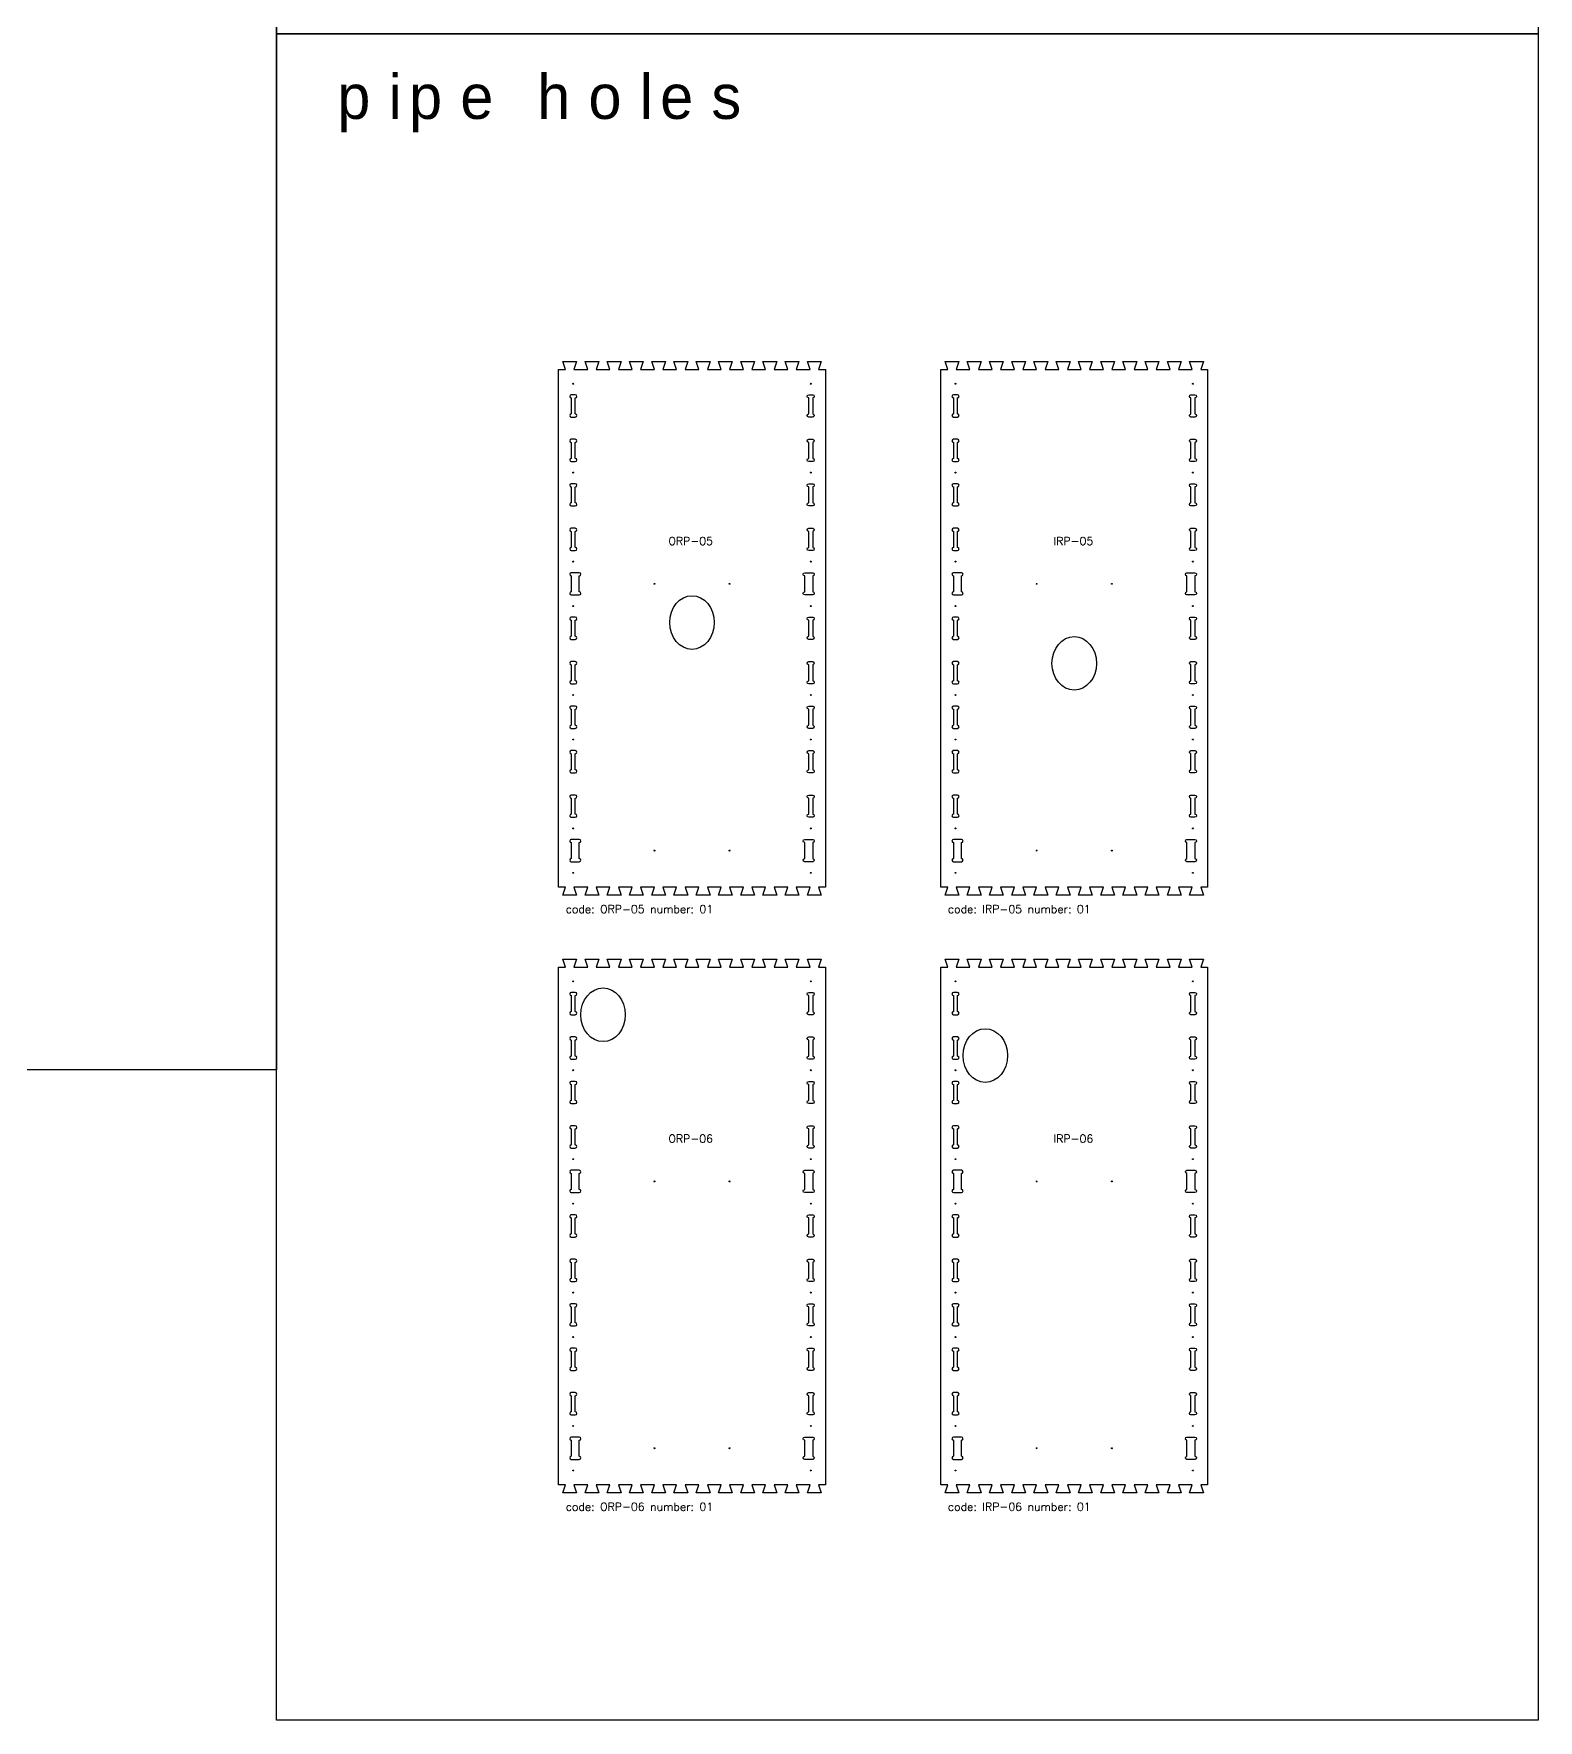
# Model space of a CAD drawing. Header units: millimetres. Extents: x -2063935 to 28085, y -14264 to 11271.
# Drawn here: x -9453 to -2687, y -14264 to -6679 of the extents above; entities that cross this region are included whole.
import ezdxf

# ---------------------------------------------------------------- set-up
doc = ezdxf.new("R2010")
doc.units = ezdxf.units.MM
for name, color, linetype in [('ATTENTION', 30, 'Continuous'), ('codes', 1, 'Continuous'), ('collection', 9, 'Continuous'), ('drill holes d4mm x 50mm screws', 3, 'Continuous'), ('text', 4, 'Continuous')]:
    doc.layers.add(name, color=color, linetype=linetype)
doc.styles.get("Standard").update_dxf_attribs({"font": 'romans.shx'})

msp = doc.modelspace()

# ---------------------------------------------------------------- linework, layer by layer
at = {"color": 2}
for points in [[(-6673.76151, -10552.99713), (-6661.76151, -10516.99713), (-6723.76151, -10516.99713), (-6711.76151, -10552.99713), (-6773.76151, -10552.99713), (-6761.76151, -10516.99713), (-6823.76151, -10516.99713), (-6811.76151, -10552.99713), (-6873.76151, -10552.99713), (-6861.76151, -10516.99713), (-6923.76151, -10516.99713), (-6911.76151, -10552.99713), (-6973.76151, -10552.99713), (-6961.76151, -10516.99713), (-7023.76151, -10516.99713), (-7011.76151, -10552.99713), (-7073.76151, -10552.99713), (-7061.76151, -10516.99713), (-7092.76151, -10516.99713), (-7092.76151, -8188.99713), (-7061.76151, -8188.99713), (-7073.76151, -8152.99713), (-7011.76151, -8152.99713), (-7023.76151, -8188.99713), (-6961.76151, -8188.99713), (-6973.76151, -8152.99713), (-6911.76151, -8152.99713), (-6923.76151, -8188.99713), (-6861.76151, -8188.99713), (-6873.76151, -8152.99713), (-6811.76151, -8152.99713), (-6823.76151, -8188.99713), (-6761.76151, -8188.99713), (-6773.76151, -8152.99713), (-6711.76151, -8152.99713), (-6723.76151, -8188.99713), (-6661.76151, -8188.99713), (-6673.76151, -8152.99713), (-6611.76151, -8152.99713), (-6623.76151, -8188.99713), (-6561.76151, -8188.99713), (-6573.76151, -8152.99713), (-6511.76151, -8152.99713), (-6523.76151, -8188.99713), (-6461.76151, -8188.99713), (-6473.76151, -8152.99713), (-6411.76151, -8152.99713), (-6423.76151, -8188.99713), (-6361.76151, -8188.99713), (-6373.76151, -8152.99713), (-6311.76151, -8152.99713), (-6323.76151, -8188.99713), (-6261.76151, -8188.99713), (-6273.76151, -8152.99713), (-6211.76151, -8152.99713), (-6223.76151, -8188.99713), (-6161.76151, -8188.99713), (-6173.76151, -8152.99713), (-6111.76151, -8152.99713), (-6123.76151, -8188.99713), (-6061.76151, -8188.99713), (-6073.76151, -8152.99713), (-6011.76151, -8152.99713), (-6023.76151, -8188.99713), (-5961.76151, -8188.99713), (-5973.76151, -8152.99713), (-5911.76151, -8152.99713), (-5923.76151, -8188.99713), (-5892.76151, -8188.99713), (-5892.76151, -10516.99713), (-5923.76151, -10516.99713), (-5911.76151, -10552.99713), (-5973.76151, -10552.99713), (-5961.76151, -10516.99713), (-6023.76151, -10516.99713), (-6011.76151, -10552.99713), (-6073.76151, -10552.99713), (-6061.76151, -10516.99713), (-6123.76151, -10516.99713), (-6111.76151, -10552.99713), (-6173.76151, -10552.99713), (-6161.76151, -10516.99713), (-6223.76151, -10516.99713), (-6211.76151, -10552.99713), (-6273.76151, -10552.99713), (-6261.76151, -10516.99713), (-6323.76151, -10516.99713), (-6311.76151, -10552.99713), (-6373.76151, -10552.99713), (-6361.76151, -10516.99713), (-6423.76151, -10516.99713), (-6411.76151, -10552.99713), (-6473.76151, -10552.99713), (-6461.76151, -10516.99713), (-6523.76151, -10516.99713), (-6511.76151, -10552.99713), (-6573.76151, -10552.99713), (-6561.76151, -10516.99713), (-6623.76151, -10516.99713), (-6611.76151, -10552.99713)], [(-4692.70889, -8152.99713), (-4704.70889, -8188.99713), (-4642.70889, -8188.99713), (-4654.70889, -8152.99713), (-4592.70889, -8152.99713), (-4604.70889, -8188.99713), (-4542.70889, -8188.99713), (-4554.70889, -8152.99713), (-4492.70889, -8152.99713), (-4504.70889, -8188.99713), (-4442.70889, -8188.99713), (-4454.70889, -8152.99713), (-4392.70889, -8152.99713), (-4404.70889, -8188.99713), (-4342.70889, -8188.99713), (-4354.70889, -8152.99713), (-4292.70889, -8152.99713), (-4304.70889, -8188.99713), (-4242.70889, -8188.99713), (-4254.70889, -8152.99713), (-4192.70889, -8152.99713), (-4204.70889, -8188.99713), (-4173.70889, -8188.99713), (-4173.70889, -10516.99713), (-4204.70889, -10516.99713), (-4192.70889, -10552.99713), (-4254.70889, -10552.99713), (-4242.70889, -10516.99713), (-4304.70889, -10516.99713), (-4292.70889, -10552.99713), (-4354.70889, -10552.99713), (-4342.70889, -10516.99713), (-4404.70889, -10516.99713), (-4392.70889, -10552.99713), (-4454.70889, -10552.99713), (-4442.70889, -10516.99713), (-4504.70889, -10516.99713), (-4492.70889, -10552.99713), (-4554.70889, -10552.99713), (-4542.70889, -10516.99713), (-4604.70889, -10516.99713), (-4592.70889, -10552.99713), (-4654.70889, -10552.99713), (-4642.70889, -10516.99713), (-4704.70889, -10516.99713), (-4692.70889, -10552.99713), (-4754.70889, -10552.99713), (-4742.70889, -10516.99713), (-4804.70889, -10516.99713), (-4792.70889, -10552.99713), (-4854.70889, -10552.99713), (-4842.70889, -10516.99713), (-4904.70889, -10516.99713), (-4892.70889, -10552.99713), (-4954.70889, -10552.99713), (-4942.70889, -10516.99713), (-5004.70889, -10516.99713), (-4992.70889, -10552.99713), (-5054.70889, -10552.99713), (-5042.70889, -10516.99713), (-5104.70889, -10516.99713), (-5092.70889, -10552.99713), (-5154.70889, -10552.99713), (-5142.70889, -10516.99713), (-5204.70889, -10516.99713), (-5192.70889, -10552.99713), (-5254.70889, -10552.99713), (-5242.70889, -10516.99713), (-5304.70889, -10516.99713), (-5292.70889, -10552.99713), (-5354.70889, -10552.99713), (-5342.70889, -10516.99713), (-5373.70889, -10516.99713), (-5373.70889, -8188.99713), (-5342.70889, -8188.99713), (-5354.70889, -8152.99713), (-5292.70889, -8152.99713), (-5304.70889, -8188.99713), (-5242.70889, -8188.99713), (-5254.70889, -8152.99713), (-5192.70889, -8152.99713), (-5204.70889, -8188.99713), (-5142.70889, -8188.99713), (-5154.70889, -8152.99713), (-5092.70889, -8152.99713), (-5104.70889, -8188.99713), (-5042.70889, -8188.99713), (-5054.70889, -8152.99713), (-4992.70889, -8152.99713), (-5004.70889, -8188.99713), (-4942.70889, -8188.99713), (-4954.70889, -8152.99713), (-4892.70889, -8152.99713), (-4904.70889, -8188.99713), (-4842.70889, -8188.99713), (-4854.70889, -8152.99713), (-4792.70889, -8152.99713), (-4804.70889, -8188.99713), (-4742.70889, -8188.99713), (-4754.70889, -8152.99713)], [(-6673.76151, -13240.78283), (-6661.76151, -13204.78283), (-6723.76151, -13204.78283), (-6711.76151, -13240.78283), (-6773.76151, -13240.78283), (-6761.76151, -13204.78283), (-6823.76151, -13204.78283), (-6811.76151, -13240.78283), (-6873.76151, -13240.78283), (-6861.76151, -13204.78283), (-6923.76151, -13204.78283), (-6911.76151, -13240.78283), (-6973.76151, -13240.78283), (-6961.76151, -13204.78283), (-7023.76151, -13204.78283), (-7011.76151, -13240.78283), (-7073.76151, -13240.78283), (-7061.76151, -13204.78283), (-7092.76151, -13204.78283), (-7092.76151, -10876.78283), (-7061.76151, -10876.78283), (-7073.76151, -10840.78283), (-7011.76151, -10840.78283), (-7023.76151, -10876.78283), (-6961.76151, -10876.78283), (-6973.76151, -10840.78283), (-6911.76151, -10840.78283), (-6923.76151, -10876.78283), (-6861.76151, -10876.78283), (-6873.76151, -10840.78283), (-6811.76151, -10840.78283), (-6823.76151, -10876.78283), (-6761.76151, -10876.78283), (-6773.76151, -10840.78283), (-6711.76151, -10840.78283), (-6723.76151, -10876.78283), (-6661.76151, -10876.78283), (-6673.76151, -10840.78283), (-6611.76151, -10840.78283), (-6623.76151, -10876.78283), (-6561.76151, -10876.78283), (-6573.76151, -10840.78283), (-6511.76151, -10840.78283), (-6523.76151, -10876.78283), (-6461.76151, -10876.78283), (-6473.76151, -10840.78283), (-6411.76151, -10840.78283), (-6423.76151, -10876.78283), (-6361.76151, -10876.78283), (-6373.76151, -10840.78283), (-6311.76151, -10840.78283), (-6323.76151, -10876.78283), (-6261.76151, -10876.78283), (-6273.76151, -10840.78283), (-6211.76151, -10840.78283), (-6223.76151, -10876.78283), (-6161.76151, -10876.78283), (-6173.76151, -10840.78283), (-6111.76151, -10840.78283), (-6123.76151, -10876.78283), (-6061.76151, -10876.78283), (-6073.76151, -10840.78283), (-6011.76151, -10840.78283), (-6023.76151, -10876.78283), (-5961.76151, -10876.78283), (-5973.76151, -10840.78283), (-5911.76151, -10840.78283), (-5923.76151, -10876.78283), (-5892.76151, -10876.78283), (-5892.76151, -13204.78283), (-5923.76151, -13204.78283), (-5911.76151, -13240.78283), (-5973.76151, -13240.78283), (-5961.76151, -13204.78283), (-6023.76151, -13204.78283), (-6011.76151, -13240.78283), (-6073.76151, -13240.78283), (-6061.76151, -13204.78283), (-6123.76151, -13204.78283), (-6111.76151, -13240.78283), (-6173.76151, -13240.78283), (-6161.76151, -13204.78283), (-6223.76151, -13204.78283), (-6211.76151, -13240.78283), (-6273.76151, -13240.78283), (-6261.76151, -13204.78283), (-6323.76151, -13204.78283), (-6311.76151, -13240.78283), (-6373.76151, -13240.78283), (-6361.76151, -13204.78283), (-6423.76151, -13204.78283), (-6411.76151, -13240.78283), (-6473.76151, -13240.78283), (-6461.76151, -13204.78283), (-6523.76151, -13204.78283), (-6511.76151, -13240.78283), (-6573.76151, -13240.78283), (-6561.76151, -13204.78283), (-6623.76151, -13204.78283), (-6611.76151, -13240.78283)], [(-4692.70889, -10840.78283), (-4704.70889, -10876.78283), (-4642.70889, -10876.78283), (-4654.70889, -10840.78283), (-4592.70889, -10840.78283), (-4604.70889, -10876.78283), (-4542.70889, -10876.78283), (-4554.70889, -10840.78283), (-4492.70889, -10840.78283), (-4504.70889, -10876.78283), (-4442.70889, -10876.78283), (-4454.70889, -10840.78283), (-4392.70889, -10840.78283), (-4404.70889, -10876.78283), (-4342.70889, -10876.78283), (-4354.70889, -10840.78283), (-4292.70889, -10840.78283), (-4304.70889, -10876.78283), (-4242.70889, -10876.78283), (-4254.70889, -10840.78283), (-4192.70889, -10840.78283), (-4204.70889, -10876.78283), (-4173.70889, -10876.78283), (-4173.70889, -13204.78283), (-4204.70889, -13204.78283), (-4192.70889, -13240.78283), (-4254.70889, -13240.78283), (-4242.70889, -13204.78283), (-4304.70889, -13204.78283), (-4292.70889, -13240.78283), (-4354.70889, -13240.78283), (-4342.70889, -13204.78283), (-4404.70889, -13204.78283), (-4392.70889, -13240.78283), (-4454.70889, -13240.78283), (-4442.70889, -13204.78283), (-4504.70889, -13204.78283), (-4492.70889, -13240.78283), (-4554.70889, -13240.78283), (-4542.70889, -13204.78283), (-4604.70889, -13204.78283), (-4592.70889, -13240.78283), (-4654.70889, -13240.78283), (-4642.70889, -13204.78283), (-4704.70889, -13204.78283), (-4692.70889, -13240.78283), (-4754.70889, -13240.78283), (-4742.70889, -13204.78283), (-4804.70889, -13204.78283), (-4792.70889, -13240.78283), (-4854.70889, -13240.78283), (-4842.70889, -13204.78283), (-4904.70889, -13204.78283), (-4892.70889, -13240.78283), (-4954.70889, -13240.78283), (-4942.70889, -13204.78283), (-5004.70889, -13204.78283), (-4992.70889, -13240.78283), (-5054.70889, -13240.78283), (-5042.70889, -13204.78283), (-5104.70889, -13204.78283), (-5092.70889, -13240.78283), (-5154.70889, -13240.78283), (-5142.70889, -13204.78283), (-5204.70889, -13204.78283), (-5192.70889, -13240.78283), (-5254.70889, -13240.78283), (-5242.70889, -13204.78283), (-5304.70889, -13204.78283), (-5292.70889, -13240.78283), (-5354.70889, -13240.78283), (-5342.70889, -13204.78283), (-5373.70889, -13204.78283), (-5373.70889, -10876.78283), (-5342.70889, -10876.78283), (-5354.70889, -10840.78283), (-5292.70889, -10840.78283), (-5304.70889, -10876.78283), (-5242.70889, -10876.78283), (-5254.70889, -10840.78283), (-5192.70889, -10840.78283), (-5204.70889, -10876.78283), (-5142.70889, -10876.78283), (-5154.70889, -10840.78283), (-5092.70889, -10840.78283), (-5104.70889, -10876.78283), (-5042.70889, -10876.78283), (-5054.70889, -10840.78283), (-4992.70889, -10840.78283), (-5004.70889, -10876.78283), (-4942.70889, -10876.78283), (-4954.70889, -10840.78283), (-4892.70889, -10840.78283), (-4904.70889, -10876.78283), (-4842.70889, -10876.78283), (-4854.70889, -10840.78283), (-4792.70889, -10840.78283), (-4804.70889, -10876.78283), (-4742.70889, -10876.78283), (-4754.70889, -10840.78283)]]:
    msp.add_lwpolyline(points, close=True, dxfattribs=at)
for points in [[(-7035.76151, -8402.99713), (-7017.76151, -8402.99713, 1), (-7017.76151, -8388.99713), (-7017.76151, -8316.99713, 1), (-7017.76151, -8302.99713), (-7035.76151, -8302.99713, 1), (-7035.76151, -8316.99713), (-7035.76151, -8388.99713, 1)], [(-5949.76151, -8402.99713), (-5967.76151, -8402.99713, -1), (-5967.76151, -8388.99713), (-5967.76151, -8316.99713, -1), (-5967.76151, -8302.99713), (-5949.76151, -8302.99713, -1), (-5949.76151, -8316.99713), (-5949.76151, -8388.99713, -1)], [(-5316.70889, -8402.99713), (-5298.70889, -8402.99713, 1), (-5298.70889, -8388.99713), (-5298.70889, -8316.99713, 1), (-5298.70889, -8302.99713), (-5316.70889, -8302.99713, 1), (-5316.70889, -8316.99713), (-5316.70889, -8388.99713, 1)], [(-4230.70889, -8402.99713), (-4248.70889, -8402.99713, -1), (-4248.70889, -8388.99713), (-4248.70889, -8316.99713, -1), (-4248.70889, -8302.99713), (-4230.70889, -8302.99713, -1), (-4230.70889, -8316.99713), (-4230.70889, -8388.99713, -1)], [(-7035.76151, -8602.99713), (-7017.76151, -8602.99713, 1), (-7017.76151, -8588.99713), (-7017.76151, -8516.99713, 1), (-7017.76151, -8502.99713), (-7035.76151, -8502.99713, 1), (-7035.76151, -8516.99713), (-7035.76151, -8588.99713, 1)], [(-5949.76151, -8602.99713), (-5967.76151, -8602.99713, -1), (-5967.76151, -8588.99713), (-5967.76151, -8516.99713, -1), (-5967.76151, -8502.99713), (-5949.76151, -8502.99713, -1), (-5949.76151, -8516.99713), (-5949.76151, -8588.99713, -1)], [(-5316.70889, -8602.99713), (-5298.70889, -8602.99713, 1), (-5298.70889, -8588.99713), (-5298.70889, -8516.99713, 1), (-5298.70889, -8502.99713), (-5316.70889, -8502.99713, 1), (-5316.70889, -8516.99713), (-5316.70889, -8588.99713, 1)], [(-4230.70889, -8602.99713), (-4248.70889, -8602.99713, -1), (-4248.70889, -8588.99713), (-4248.70889, -8516.99713, -1), (-4248.70889, -8502.99713), (-4230.70889, -8502.99713, -1), (-4230.70889, -8516.99713), (-4230.70889, -8588.99713, -1)], [(-7035.76151, -8802.99713), (-7017.76151, -8802.99713, 1), (-7017.76151, -8788.99713), (-7017.76151, -8716.99713, 1), (-7017.76151, -8702.99713), (-7035.76151, -8702.99713, 1), (-7035.76151, -8716.99713), (-7035.76151, -8788.99713, 1)], [(-5949.76151, -8802.99713), (-5967.76151, -8802.99713, -1), (-5967.76151, -8788.99713), (-5967.76151, -8716.99713, -1), (-5967.76151, -8702.99713), (-5949.76151, -8702.99713, -1), (-5949.76151, -8716.99713), (-5949.76151, -8788.99713, -1)], [(-5316.70889, -8802.99713), (-5298.70889, -8802.99713, 1), (-5298.70889, -8788.99713), (-5298.70889, -8716.99713, 1), (-5298.70889, -8702.99713), (-5316.70889, -8702.99713, 1), (-5316.70889, -8716.99713), (-5316.70889, -8788.99713, 1)], [(-4230.70889, -8802.99713), (-4248.70889, -8802.99713, -1), (-4248.70889, -8788.99713), (-4248.70889, -8716.99713, -1), (-4248.70889, -8702.99713), (-4230.70889, -8702.99713, -1), (-4230.70889, -8716.99713), (-4230.70889, -8788.99713, -1)], [(-7035.76151, -9002.99713), (-7017.76151, -9002.99713, 1), (-7017.76151, -8988.99713), (-7017.76151, -8916.99713, 1), (-7017.76151, -8902.99713), (-7035.76151, -8902.99713, 1), (-7035.76151, -8916.99713), (-7035.76151, -8988.99713, 1)], [(-5949.76151, -9002.99713), (-5967.76151, -9002.99713, -1), (-5967.76151, -8988.99713), (-5967.76151, -8916.99713, -1), (-5967.76151, -8902.99713), (-5949.76151, -8902.99713, -1), (-5949.76151, -8916.99713), (-5949.76151, -8988.99713, -1)], [(-5316.70889, -9002.99713), (-5298.70889, -9002.99713, 1), (-5298.70889, -8988.99713), (-5298.70889, -8916.99713, 1), (-5298.70889, -8902.99713), (-5316.70889, -8902.99713, 1), (-5316.70889, -8916.99713), (-5316.70889, -8988.99713, 1)], [(-4230.70889, -9002.99713), (-4248.70889, -9002.99713, -1), (-4248.70889, -8988.99713), (-4248.70889, -8916.99713, -1), (-4248.70889, -8902.99713), (-4230.70889, -8902.99713, -1), (-4230.70889, -8916.99713), (-4230.70889, -8988.99713, -1)], [(-7035.76151, -9202.99713), (-6999.76155, -9202.99713, 1), (-6999.76155, -9188.99713), (-6999.76155, -9116.99713, 1), (-6999.76155, -9102.99713), (-7035.76151, -9102.99713, 1), (-7035.76151, -9116.99713), (-7035.76151, -9188.99713, 1)], [(-5949.76151, -9202.99713), (-5985.76146, -9202.99713, -1), (-5985.76146, -9188.99713), (-5985.76146, -9116.99713, -1), (-5985.76146, -9102.99713), (-5949.76151, -9102.99713, -1), (-5949.76151, -9116.99713), (-5949.76151, -9188.99713, -1)], [(-5316.70889, -9202.99713), (-5280.70893, -9202.99713, 1), (-5280.70893, -9188.99713), (-5280.70893, -9116.99713, 1), (-5280.70893, -9102.99713), (-5316.70889, -9102.99713, 1), (-5316.70889, -9116.99713), (-5316.70889, -9188.99713, 1)], [(-4230.70889, -9202.99713), (-4266.70884, -9202.99713, -1), (-4266.70884, -9188.99713), (-4266.70884, -9116.99713, -1), (-4266.70884, -9102.99713), (-4230.70889, -9102.99713, -1), (-4230.70889, -9116.99713), (-4230.70889, -9188.99713, -1)], [(-7035.76151, -9402.99713), (-7017.76151, -9402.99713, 1), (-7017.76151, -9388.99713), (-7017.76151, -9316.99713, 1), (-7017.76151, -9302.99713), (-7035.76151, -9302.99713, 1), (-7035.76151, -9316.99713), (-7035.76151, -9388.99713, 1)], [(-5949.76151, -9402.99713), (-5967.76151, -9402.99713, -1), (-5967.76151, -9388.99713), (-5967.76151, -9316.99713, -1), (-5967.76151, -9302.99713), (-5949.76151, -9302.99713, -1), (-5949.76151, -9316.99713), (-5949.76151, -9388.99713, -1)], [(-5316.70889, -9402.99713), (-5298.70889, -9402.99713, 1), (-5298.70889, -9388.99713), (-5298.70889, -9316.99713, 1), (-5298.70889, -9302.99713), (-5316.70889, -9302.99713, 1), (-5316.70889, -9316.99713), (-5316.70889, -9388.99713, 1)], [(-4230.70889, -9402.99713), (-4248.70889, -9402.99713, -1), (-4248.70889, -9388.99713), (-4248.70889, -9316.99713, -1), (-4248.70889, -9302.99713), (-4230.70889, -9302.99713, -1), (-4230.70889, -9316.99713), (-4230.70889, -9388.99713, -1)], [(-7035.76151, -9602.99713), (-7017.76151, -9602.99713, 1), (-7017.76151, -9588.99713), (-7017.76151, -9516.99713, 1), (-7017.76151, -9502.99713), (-7035.76151, -9502.99713, 1), (-7035.76151, -9516.99713), (-7035.76151, -9588.99713, 1)], [(-5949.76151, -9602.99713), (-5967.76151, -9602.99713, -1), (-5967.76151, -9588.99713), (-5967.76151, -9516.99713, -1), (-5967.76151, -9502.99713), (-5949.76151, -9502.99713, -1), (-5949.76151, -9516.99713), (-5949.76151, -9588.99713, -1)], [(-5316.70889, -9602.99713), (-5298.70889, -9602.99713, 1), (-5298.70889, -9588.99713), (-5298.70889, -9516.99713, 1), (-5298.70889, -9502.99713), (-5316.70889, -9502.99713, 1), (-5316.70889, -9516.99713), (-5316.70889, -9588.99713, 1)], [(-4230.70889, -9602.99713), (-4248.70889, -9602.99713, -1), (-4248.70889, -9588.99713), (-4248.70889, -9516.99713, -1), (-4248.70889, -9502.99713), (-4230.70889, -9502.99713, -1), (-4230.70889, -9516.99713), (-4230.70889, -9588.99713, -1)], [(-7035.76151, -9802.99713), (-7017.76151, -9802.99713, 1), (-7017.76151, -9788.99713), (-7017.76151, -9716.99713, 1), (-7017.76151, -9702.99713), (-7035.76151, -9702.99713, 1), (-7035.76151, -9716.99713), (-7035.76151, -9788.99713, 1)], [(-5949.76151, -9802.99713), (-5967.76151, -9802.99713, -1), (-5967.76151, -9788.99713), (-5967.76151, -9716.99713, -1), (-5967.76151, -9702.99713), (-5949.76151, -9702.99713, -1), (-5949.76151, -9716.99713), (-5949.76151, -9788.99713, -1)], [(-5316.70889, -9802.99713), (-5298.70889, -9802.99713, 1), (-5298.70889, -9788.99713), (-5298.70889, -9716.99713, 1), (-5298.70889, -9702.99713), (-5316.70889, -9702.99713, 1), (-5316.70889, -9716.99713), (-5316.70889, -9788.99713, 1)], [(-4230.70889, -9802.99713), (-4248.70889, -9802.99713, -1), (-4248.70889, -9788.99713), (-4248.70889, -9716.99713, -1), (-4248.70889, -9702.99713), (-4230.70889, -9702.99713, -1), (-4230.70889, -9716.99713), (-4230.70889, -9788.99713, -1)], [(-7035.76151, -10002.99713), (-7017.76151, -10002.99713, 1), (-7017.76151, -9988.99713), (-7017.76151, -9916.99713, 1), (-7017.76151, -9902.99713), (-7035.76151, -9902.99713, 1), (-7035.76151, -9916.99713), (-7035.76151, -9988.99713, 1)], [(-5949.76151, -10002.99713), (-5967.76151, -10002.99713, -1), (-5967.76151, -9988.99713), (-5967.76151, -9916.99713, -1), (-5967.76151, -9902.99713), (-5949.76151, -9902.99713, -1), (-5949.76151, -9916.99713), (-5949.76151, -9988.99713, -1)], [(-5316.70889, -10002.99713), (-5298.70889, -10002.99713, 1), (-5298.70889, -9988.99713), (-5298.70889, -9916.99713, 1), (-5298.70889, -9902.99713), (-5316.70889, -9902.99713, 1), (-5316.70889, -9916.99713), (-5316.70889, -9988.99713, 1)], [(-4230.70889, -10002.99713), (-4248.70889, -10002.99713, -1), (-4248.70889, -9988.99713), (-4248.70889, -9916.99713, -1), (-4248.70889, -9902.99713), (-4230.70889, -9902.99713, -1), (-4230.70889, -9916.99713), (-4230.70889, -9988.99713, -1)], [(-7035.76151, -10202.99713), (-7017.76151, -10202.99713, 1), (-7017.76151, -10188.99713), (-7017.76151, -10116.99713, 1), (-7017.76151, -10102.99713), (-7035.76151, -10102.99713, 1), (-7035.76151, -10116.99713), (-7035.76151, -10188.99713, 1)], [(-5949.76151, -10202.99713), (-5967.76151, -10202.99713, -1), (-5967.76151, -10188.99713), (-5967.76151, -10116.99713, -1), (-5967.76151, -10102.99713), (-5949.76151, -10102.99713, -1), (-5949.76151, -10116.99713), (-5949.76151, -10188.99713, -1)], [(-5316.70889, -10202.99713), (-5298.70889, -10202.99713, 1), (-5298.70889, -10188.99713), (-5298.70889, -10116.99713, 1), (-5298.70889, -10102.99713), (-5316.70889, -10102.99713, 1), (-5316.70889, -10116.99713), (-5316.70889, -10188.99713, 1)], [(-4230.70889, -10202.99713), (-4248.70889, -10202.99713, -1), (-4248.70889, -10188.99713), (-4248.70889, -10116.99713, -1), (-4248.70889, -10102.99713), (-4230.70889, -10102.99713, -1), (-4230.70889, -10116.99713), (-4230.70889, -10188.99713, -1)], [(-7035.76151, -10402.99713), (-6999.76151, -10402.99713, 1), (-6999.76151, -10388.99713), (-6999.76151, -10316.99713, 1), (-6999.76151, -10302.99713), (-7035.76151, -10302.99713, 1), (-7035.76151, -10316.99713), (-7035.76151, -10388.99713, 1)], [(-5949.76151, -10402.99713), (-5985.76151, -10402.99713, -1), (-5985.76151, -10388.99713), (-5985.76151, -10316.99713, -1), (-5985.76151, -10302.99713), (-5949.76151, -10302.99713, -1), (-5949.76151, -10316.99713), (-5949.76151, -10388.99713, -1)], [(-5316.70889, -10402.99713), (-5280.70889, -10402.99713, 1), (-5280.70889, -10388.99713), (-5280.70889, -10316.99713, 1), (-5280.70889, -10302.99713), (-5316.70889, -10302.99713, 1), (-5316.70889, -10316.99713), (-5316.70889, -10388.99713, 1)], [(-4230.70889, -10402.99713), (-4266.70889, -10402.99713, -1), (-4266.70889, -10388.99713), (-4266.70889, -10316.99713, -1), (-4266.70889, -10302.99713), (-4230.70889, -10302.99713, -1), (-4230.70889, -10316.99713), (-4230.70889, -10388.99713, -1)], [(-7035.76151, -11090.78283), (-7017.76151, -11090.78283, 1), (-7017.76151, -11076.78283), (-7017.76151, -11004.78283, 1), (-7017.76151, -10990.78283), (-7035.76151, -10990.78283, 1), (-7035.76151, -11004.78283), (-7035.76151, -11076.78283, 1)], [(-5949.76151, -11090.78283), (-5967.76151, -11090.78283, -1), (-5967.76151, -11076.78283), (-5967.76151, -11004.78283, -1), (-5967.76151, -10990.78283), (-5949.76151, -10990.78283, -1), (-5949.76151, -11004.78283), (-5949.76151, -11076.78283, -1)], [(-5316.70889, -11090.78283), (-5298.70889, -11090.78283, 1), (-5298.70889, -11076.78283), (-5298.70889, -11004.78283, 1), (-5298.70889, -10990.78283), (-5316.70889, -10990.78283, 1), (-5316.70889, -11004.78283), (-5316.70889, -11076.78283, 1)], [(-4230.70889, -11090.78283), (-4248.70889, -11090.78283, -1), (-4248.70889, -11076.78283), (-4248.70889, -11004.78283, -1), (-4248.70889, -10990.78283), (-4230.70889, -10990.78283, -1), (-4230.70889, -11004.78283), (-4230.70889, -11076.78283, -1)], [(-7035.76151, -11290.78283), (-7017.76151, -11290.78283, 1), (-7017.76151, -11276.78283), (-7017.76151, -11204.78283, 1), (-7017.76151, -11190.78283), (-7035.76151, -11190.78283, 1), (-7035.76151, -11204.78283), (-7035.76151, -11276.78283, 1)], [(-5949.76151, -11290.78283), (-5967.76151, -11290.78283, -1), (-5967.76151, -11276.78283), (-5967.76151, -11204.78283, -1), (-5967.76151, -11190.78283), (-5949.76151, -11190.78283, -1), (-5949.76151, -11204.78283), (-5949.76151, -11276.78283, -1)], [(-5316.70889, -11290.78283), (-5298.70889, -11290.78283, 1), (-5298.70889, -11276.78283), (-5298.70889, -11204.78283, 1), (-5298.70889, -11190.78283), (-5316.70889, -11190.78283, 1), (-5316.70889, -11204.78283), (-5316.70889, -11276.78283, 1)], [(-4230.70889, -11290.78283), (-4248.70889, -11290.78283, -1), (-4248.70889, -11276.78283), (-4248.70889, -11204.78283, -1), (-4248.70889, -11190.78283), (-4230.70889, -11190.78283, -1), (-4230.70889, -11204.78283), (-4230.70889, -11276.78283, -1)], [(-7035.76151, -11490.78283), (-7017.76151, -11490.78283, 1), (-7017.76151, -11476.78283), (-7017.76151, -11404.78283, 1), (-7017.76151, -11390.78283), (-7035.76151, -11390.78283, 1), (-7035.76151, -11404.78283), (-7035.76151, -11476.78283, 1)], [(-5949.76151, -11490.78283), (-5967.76151, -11490.78283, -1), (-5967.76151, -11476.78283), (-5967.76151, -11404.78283, -1), (-5967.76151, -11390.78283), (-5949.76151, -11390.78283, -1), (-5949.76151, -11404.78283), (-5949.76151, -11476.78283, -1)], [(-5316.70889, -11490.78283), (-5298.70889, -11490.78283, 1), (-5298.70889, -11476.78283), (-5298.70889, -11404.78283, 1), (-5298.70889, -11390.78283), (-5316.70889, -11390.78283, 1), (-5316.70889, -11404.78283), (-5316.70889, -11476.78283, 1)], [(-4230.70889, -11490.78283), (-4248.70889, -11490.78283, -1), (-4248.70889, -11476.78283), (-4248.70889, -11404.78283, -1), (-4248.70889, -11390.78283), (-4230.70889, -11390.78283, -1), (-4230.70889, -11404.78283), (-4230.70889, -11476.78283, -1)], [(-7035.76151, -11690.78283), (-7017.76151, -11690.78283, 1), (-7017.76151, -11676.78283), (-7017.76151, -11604.78283, 1), (-7017.76151, -11590.78283), (-7035.76151, -11590.78283, 1), (-7035.76151, -11604.78283), (-7035.76151, -11676.78283, 1)], [(-5949.76151, -11690.78283), (-5967.76151, -11690.78283, -1), (-5967.76151, -11676.78283), (-5967.76151, -11604.78283, -1), (-5967.76151, -11590.78283), (-5949.76151, -11590.78283, -1), (-5949.76151, -11604.78283), (-5949.76151, -11676.78283, -1)], [(-5316.70889, -11690.78283), (-5298.70889, -11690.78283, 1), (-5298.70889, -11676.78283), (-5298.70889, -11604.78283, 1), (-5298.70889, -11590.78283), (-5316.70889, -11590.78283, 1), (-5316.70889, -11604.78283), (-5316.70889, -11676.78283, 1)], [(-4230.70889, -11690.78283), (-4248.70889, -11690.78283, -1), (-4248.70889, -11676.78283), (-4248.70889, -11604.78283, -1), (-4248.70889, -11590.78283), (-4230.70889, -11590.78283, -1), (-4230.70889, -11604.78283), (-4230.70889, -11676.78283, -1)], [(-7035.76151, -11890.78283), (-6999.76155, -11890.78283, 1), (-6999.76155, -11876.78283), (-6999.76155, -11804.78283, 1), (-6999.76155, -11790.78283), (-7035.76151, -11790.78283, 1), (-7035.76151, -11804.78283), (-7035.76151, -11876.78283, 1)], [(-5949.76151, -11890.78283), (-5985.76146, -11890.78283, -1), (-5985.76146, -11876.78283), (-5985.76146, -11804.78283, -1), (-5985.76146, -11790.78283), (-5949.76151, -11790.78283, -1), (-5949.76151, -11804.78283), (-5949.76151, -11876.78283, -1)], [(-5316.70889, -11890.78283), (-5280.70893, -11890.78283, 1), (-5280.70893, -11876.78283), (-5280.70893, -11804.78283, 1), (-5280.70893, -11790.78283), (-5316.70889, -11790.78283, 1), (-5316.70889, -11804.78283), (-5316.70889, -11876.78283, 1)], [(-4230.70889, -11890.78283), (-4266.70884, -11890.78283, -1), (-4266.70884, -11876.78283), (-4266.70884, -11804.78283, -1), (-4266.70884, -11790.78283), (-4230.70889, -11790.78283, -1), (-4230.70889, -11804.78283), (-4230.70889, -11876.78283, -1)], [(-7035.76151, -12090.78283), (-7017.76151, -12090.78283, 1), (-7017.76151, -12076.78283), (-7017.76151, -12004.78283, 1), (-7017.76151, -11990.78283), (-7035.76151, -11990.78283, 1), (-7035.76151, -12004.78283), (-7035.76151, -12076.78283, 1)], [(-5949.76151, -12090.78283), (-5967.76151, -12090.78283, -1), (-5967.76151, -12076.78283), (-5967.76151, -12004.78283, -1), (-5967.76151, -11990.78283), (-5949.76151, -11990.78283, -1), (-5949.76151, -12004.78283), (-5949.76151, -12076.78283, -1)], [(-5316.70889, -12090.78283), (-5298.70889, -12090.78283, 1), (-5298.70889, -12076.78283), (-5298.70889, -12004.78283, 1), (-5298.70889, -11990.78283), (-5316.70889, -11990.78283, 1), (-5316.70889, -12004.78283), (-5316.70889, -12076.78283, 1)], [(-4230.70889, -12090.78283), (-4248.70889, -12090.78283, -1), (-4248.70889, -12076.78283), (-4248.70889, -12004.78283, -1), (-4248.70889, -11990.78283), (-4230.70889, -11990.78283, -1), (-4230.70889, -12004.78283), (-4230.70889, -12076.78283, -1)], [(-7035.76151, -12290.78283), (-7017.76151, -12290.78283, 1), (-7017.76151, -12276.78283), (-7017.76151, -12204.78283, 1), (-7017.76151, -12190.78283), (-7035.76151, -12190.78283, 1), (-7035.76151, -12204.78283), (-7035.76151, -12276.78283, 1)], [(-5949.76151, -12290.78283), (-5967.76151, -12290.78283, -1), (-5967.76151, -12276.78283), (-5967.76151, -12204.78283, -1), (-5967.76151, -12190.78283), (-5949.76151, -12190.78283, -1), (-5949.76151, -12204.78283), (-5949.76151, -12276.78283, -1)], [(-5316.70889, -12290.78283), (-5298.70889, -12290.78283, 1), (-5298.70889, -12276.78283), (-5298.70889, -12204.78283, 1), (-5298.70889, -12190.78283), (-5316.70889, -12190.78283, 1), (-5316.70889, -12204.78283), (-5316.70889, -12276.78283, 1)], [(-4230.70889, -12290.78283), (-4248.70889, -12290.78283, -1), (-4248.70889, -12276.78283), (-4248.70889, -12204.78283, -1), (-4248.70889, -12190.78283), (-4230.70889, -12190.78283, -1), (-4230.70889, -12204.78283), (-4230.70889, -12276.78283, -1)], [(-7035.76151, -12490.78283), (-7017.76151, -12490.78283, 1), (-7017.76151, -12476.78283), (-7017.76151, -12404.78283, 1), (-7017.76151, -12390.78283), (-7035.76151, -12390.78283, 1), (-7035.76151, -12404.78283), (-7035.76151, -12476.78283, 1)], [(-5949.76151, -12490.78283), (-5967.76151, -12490.78283, -1), (-5967.76151, -12476.78283), (-5967.76151, -12404.78283, -1), (-5967.76151, -12390.78283), (-5949.76151, -12390.78283, -1), (-5949.76151, -12404.78283), (-5949.76151, -12476.78283, -1)], [(-5316.70889, -12490.78283), (-5298.70889, -12490.78283, 1), (-5298.70889, -12476.78283), (-5298.70889, -12404.78283, 1), (-5298.70889, -12390.78283), (-5316.70889, -12390.78283, 1), (-5316.70889, -12404.78283), (-5316.70889, -12476.78283, 1)], [(-4230.70889, -12490.78283), (-4248.70889, -12490.78283, -1), (-4248.70889, -12476.78283), (-4248.70889, -12404.78283, -1), (-4248.70889, -12390.78283), (-4230.70889, -12390.78283, -1), (-4230.70889, -12404.78283), (-4230.70889, -12476.78283, -1)], [(-7035.76151, -12690.78283), (-7017.76151, -12690.78283, 1), (-7017.76151, -12676.78283), (-7017.76151, -12604.78283, 1), (-7017.76151, -12590.78283), (-7035.76151, -12590.78283, 1), (-7035.76151, -12604.78283), (-7035.76151, -12676.78283, 1)], [(-5949.76151, -12690.78283), (-5967.76151, -12690.78283, -1), (-5967.76151, -12676.78283), (-5967.76151, -12604.78283, -1), (-5967.76151, -12590.78283), (-5949.76151, -12590.78283, -1), (-5949.76151, -12604.78283), (-5949.76151, -12676.78283, -1)], [(-5316.70889, -12690.78283), (-5298.70889, -12690.78283, 1), (-5298.70889, -12676.78283), (-5298.70889, -12604.78283, 1), (-5298.70889, -12590.78283), (-5316.70889, -12590.78283, 1), (-5316.70889, -12604.78283), (-5316.70889, -12676.78283, 1)], [(-4230.70889, -12690.78283), (-4248.70889, -12690.78283, -1), (-4248.70889, -12676.78283), (-4248.70889, -12604.78283, -1), (-4248.70889, -12590.78283), (-4230.70889, -12590.78283, -1), (-4230.70889, -12604.78283), (-4230.70889, -12676.78283, -1)], [(-7035.76151, -12890.78283), (-7017.76151, -12890.78283, 1), (-7017.76151, -12876.78283), (-7017.76151, -12804.78283, 1), (-7017.76151, -12790.78283), (-7035.76151, -12790.78283, 1), (-7035.76151, -12804.78283), (-7035.76151, -12876.78283, 1)], [(-5949.76151, -12890.78283), (-5967.76151, -12890.78283, -1), (-5967.76151, -12876.78283), (-5967.76151, -12804.78283, -1), (-5967.76151, -12790.78283), (-5949.76151, -12790.78283, -1), (-5949.76151, -12804.78283), (-5949.76151, -12876.78283, -1)], [(-5316.70889, -12890.78283), (-5298.70889, -12890.78283, 1), (-5298.70889, -12876.78283), (-5298.70889, -12804.78283, 1), (-5298.70889, -12790.78283), (-5316.70889, -12790.78283, 1), (-5316.70889, -12804.78283), (-5316.70889, -12876.78283, 1)], [(-4230.70889, -12890.78283), (-4248.70889, -12890.78283, -1), (-4248.70889, -12876.78283), (-4248.70889, -12804.78283, -1), (-4248.70889, -12790.78283), (-4230.70889, -12790.78283, -1), (-4230.70889, -12804.78283), (-4230.70889, -12876.78283, -1)], [(-7035.76151, -13090.78283), (-6999.76151, -13090.78283, 1), (-6999.76151, -13076.78283), (-6999.76151, -13004.78283, 1), (-6999.76151, -12990.78283), (-7035.76151, -12990.78283, 1), (-7035.76151, -13004.78283), (-7035.76151, -13076.78283, 1)], [(-5949.76151, -13090.78283), (-5985.76151, -13090.78283, -1), (-5985.76151, -13076.78283), (-5985.76151, -13004.78283, -1), (-5985.76151, -12990.78283), (-5949.76151, -12990.78283, -1), (-5949.76151, -13004.78283), (-5949.76151, -13076.78283, -1)], [(-5316.70889, -13090.78283), (-5280.70889, -13090.78283, 1), (-5280.70889, -13076.78283), (-5280.70889, -13004.78283, 1), (-5280.70889, -12990.78283), (-5316.70889, -12990.78283, 1), (-5316.70889, -13004.78283), (-5316.70889, -13076.78283, 1)], [(-4230.70889, -13090.78283), (-4266.70889, -13090.78283, -1), (-4266.70889, -13076.78283), (-4266.70889, -13004.78283, -1), (-4266.70889, -12990.78283), (-4230.70889, -12990.78283, -1), (-4230.70889, -13004.78283), (-4230.70889, -13076.78283, -1)]]:
    msp.add_lwpolyline(points, format="xyb", close=True, dxfattribs=at)
at = {"layer": 'ATTENTION'}
for centre in [(-6492.76151, -9327.08657), (-4773.70889, -9510.68396), (-6892.76151, -11091.17812), (-5173.70889, -11274.7755)]:
    msp.add_ellipse(centre, major_axis=(0, 120.62142), ratio=0.8290401648, dxfattribs=at)
at = {"layer": 'collection'}
for points in [[(-16702.05284, 906.12007), (-8361.65259, 906.12007), (-8361.65259, -11338.42906), (-16702.05284, -11338.42906)], [(-8361.65259, 906.12007), (-2686.72501, 906.12007), (-2686.72501, -6679.02885), (-8361.65259, -6679.02885)], [(-8361.65259, -6679.02885), (-2686.72501, -6679.02885), (-2686.72501, -14264.17777), (-8361.65259, -14264.17777)]]:
    msp.add_lwpolyline(points, close=True, dxfattribs=at)
at = {"layer": 'drill holes d4mm x 50mm screws'}
for centre in [(-7026.76151, -8252.99713), (-5958.76151, -8252.99713), (-5307.70889, -8252.99713), (-4239.70889, -8252.99713), (-7026.76151, -8652.99713), (-5958.76151, -8652.99713), (-5307.70889, -8652.99713), (-4239.70889, -8652.99713), (-7026.76151, -9052.99713), (-5958.76151, -9052.99713), (-5307.70889, -9052.99713), (-4239.70889, -9052.99713), (-6661.76151, -9152.99713), (-6323.76151, -9152.99713), (-4942.70889, -9152.99713), (-4604.70889, -9152.99713), (-7026.76151, -9252.99713), (-5958.76151, -9252.99713), (-5307.70889, -9252.99713), (-4239.70889, -9252.99713), (-7026.76151, -9652.99713), (-5958.76151, -9652.99713), (-5307.70889, -9652.99713), (-4239.70889, -9652.99713), (-7026.76151, -9852.99713), (-5958.76151, -9852.99713), (-5307.70889, -9852.99713), (-4239.70889, -9852.99713), (-7026.76151, -10252.99713), (-5958.76151, -10252.99713), (-5307.70889, -10252.99713), (-4239.70889, -10252.99713), (-6661.76151, -10352.99713), (-6323.76151, -10352.99713), (-4942.70889, -10352.99713), (-4604.70889, -10352.99713), (-7026.76151, -10452.99713), (-5958.76151, -10452.99713), (-5307.70889, -10452.99713), (-4239.70889, -10452.99713), (-7026.76151, -10940.78283), (-5958.76151, -10940.78283), (-5307.70889, -10940.78283), (-4239.70889, -10940.78283), (-7026.76151, -11340.78283), (-5958.76151, -11340.78283), (-5307.70889, -11340.78283), (-4239.70889, -11340.78283), (-7026.76151, -11740.78283), (-5958.76151, -11740.78283), (-5307.70889, -11740.78283), (-4239.70889, -11740.78283), (-6661.76151, -11840.78283), (-6323.76151, -11840.78283), (-4942.70889, -11840.78283), (-4604.70889, -11840.78283), (-7026.76151, -11940.78283), (-5958.76151, -11940.78283), (-5307.70889, -11940.78283), (-4239.70889, -11940.78283), (-7026.76151, -12340.78283), (-5958.76151, -12340.78283), (-5307.70889, -12340.78283), (-4239.70889, -12340.78283), (-7026.76151, -12540.78283), (-5958.76151, -12540.78283), (-5307.70889, -12540.78283), (-4239.70889, -12540.78283), (-7026.76151, -12940.78283), (-5958.76151, -12940.78283), (-5307.70889, -12940.78283), (-4239.70889, -12940.78283), (-6661.76151, -13040.78283), (-6323.76151, -13040.78283), (-4942.70889, -13040.78283), (-4604.70889, -13040.78283), (-7026.76151, -13140.78283), (-5958.76151, -13140.78283), (-5307.70889, -13140.78283), (-4239.70889, -13140.78283)]:
    msp.add_circle(centre, 2, dxfattribs=at)

# ---------------------------------------------------------------- texts
at = {"layer": 'codes', "char_height": 36, "attachment_point": 4}
for s, insert in [('\\pi62.714;ORP-05', (-6661.76151, -8960.63633)), ('\\pi75.571;IRP-05', (-4942.70889, -8960.63633)), ('\\pi62.714;ORP-06', (-6661.76151, -11648.42203)), ('\\pi75.571;IRP-06', (-4942.70889, -11648.42203))]:
    msp.add_mtext_dynamic_manual_height_columns(s, width=338, gutter_width=1, heights=[36], dxfattribs=dict(at, insert=insert))
at = {"layer": 'collection', "insert": (-7143.11364, -6862.03345), "char_height": 200, "attachment_point": 2}
msp.add_mtext_dynamic_manual_height_columns('{\\fFranklin Gothic Medium|b0|i0|c0|p34;\\T1.55;pipe holes}', width=2199.055712, gutter_width=1, heights=[0], dxfattribs=at)
at = {"layer": 'text', "char_height": 36, "attachment_point": 1}
for s, insert in [('code: ORP-05 number: 01', (-7060.76151, -10598.13999)), ('code: IRP-05 number: 01', (-5341.70889, -10598.13999)), ('code: ORP-06 number: 01', (-7060.76151, -13285.92568)), ('code: IRP-06 number: 01', (-5341.70889, -13285.92568))]:
    msp.add_mtext_dynamic_manual_height_columns(s, width=1121.6306983, gutter_width=1, heights=[0], dxfattribs=dict(at, insert=insert))

doc.saveas('drawing.dxf')
